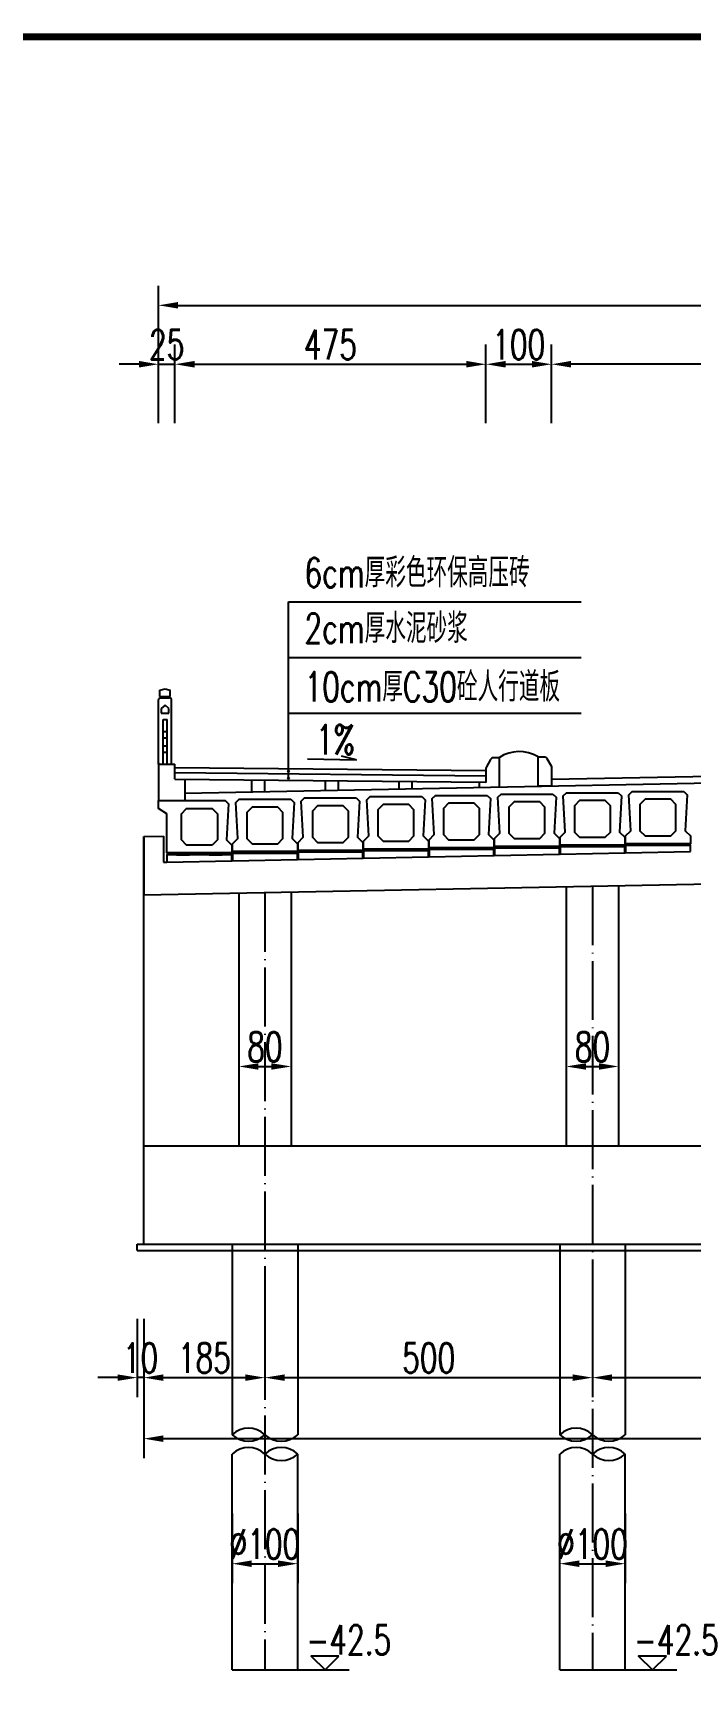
# Model space of a CAD drawing. Header units: millimetres. Extents: x -51 to 12129, y -1309 to -715.
# Drawn here: x 182.6 to 249.5, y -1190.9 to -1021.3 of the extents above; entities that cross this region are included whole.
import ezdxf
from ezdxf.enums import TextEntityAlignment as Align

# ---------------------------------------------------------------- set-up
doc = ezdxf.new("R2010")
doc.units = ezdxf.units.MM
doc.header["$LTSCALE"] = 0.25
doc.linetypes.add('ACAD_ISO04W100', pattern=[30, 24, -3, 0, -3])
for name, color, linetype in [('YOLLOW', 7, 'Continuous'), ('中心线', 3, 'ACAD_ISO04W100'), ('尺寸标注', 2, 'Continuous'), ('文字', 7, 'Continuous'), ('标注', 4, 'Continuous'), ('次轮廓线', 7, 'Continuous'), ('轮廓线', 1, 'Continuous')]:
    doc.layers.add(name, color=color, linetype=linetype)
doc.styles.get("Standard").update_dxf_attribs({"font": 'simplex1.shx', "width": 0.7, "bigfont": 'hztxt.shx'})
doc.dimstyles.new('比例1：150', dxfattribs={"dimtxt": 3, "dimasz": 2, "dimexe": 2, "dimexo": 1, "dimgap": 0.5, "dimtad": 1, "dimlfac": 15, "dimzin": 13, "dimdsep": 46, "dimtxsty": 'Standard', "dimcen": -0.09, "dimclrd": 256, "dimclre": 256, "dimclrt": 7, "dimaunit": 1, "dimadec": 0, "dimazin": 2, "dimtfac": 0.0005, "dimtix": 1, "dimtmove": 2, "dimatfit": 3, "dimfxl": 0, "dimtolj": 1, "dimtzin": 13, "dimarcsym": 0})
doc.dimstyles.new('比例1：200', dxfattribs={"dimtxt": 3, "dimasz": 2, "dimexe": 2, "dimexo": 1, "dimgap": 0.5, "dimtad": 1, "dimlfac": 20, "dimzin": 13, "dimdsep": 46, "dimtxsty": 'Standard', "dimcen": -0.09, "dimclrd": 256, "dimclre": 256, "dimclrt": 7, "dimaunit": 1, "dimadec": 0, "dimazin": 2, "dimtfac": 0.0005, "dimtix": 1, "dimtmove": 2, "dimatfit": 3, "dimfxl": 0, "dimtolj": 1, "dimtzin": 13, "dimarcsym": 0})

# ---------------------------------------------------------------- blocks, each defined once
blk = doc.blocks.new('*D1229')
at = {"layer": 'Defpoints', "color": 0}
for p in [(316.96, -1049), (316.96, -1070.81), (195.29, -1071.66)]:
    blk.add_point(p, dxfattribs=at)
at = {"layer": '标注', "lineweight": -2}
for p, q in [((195.29, -1055), (195.29, -1047)), ((316.96, -1055), (316.96, -1047)), ((197.29, -1049), (314.96, -1049))]:
    blk.add_line(p, q, dxfattribs=at)
at = {"layer": '标注'}
for points in [[(197.29, -1048.66), (197.29, -1049.33), (195.29, -1049)], [(314.96, -1048.66), (314.96, -1049.33), (316.96, -1049)]]:
    blk.add_solid(points, dxfattribs=at)
at = {"layer": '标注', "color": 7, "insert": (256.12, -1047), "char_height": 3, "attachment_point": 5}
blk.add_mtext('\\A1;1825', dxfattribs=at)
blk = doc.blocks.new('*D1230')
at = {"layer": 'Defpoints', "color": 0}
for p in [(196.96, -1055), (196.96, -1071.4), (195.29, -1071.66)]:
    blk.add_point(p, dxfattribs=at)
at = {"layer": '标注', "lineweight": -2}
for p, q in [((195.29, -1061), (195.29, -1053)), ((196.96, -1061), (196.96, -1053)), ((193.29, -1055), (191.29, -1055)), ((195.29, -1055), (196.96, -1055)), ((198.96, -1055), (200.96, -1055))]:
    blk.add_line(p, q, dxfattribs=at)
at = {"layer": '标注'}
for points in [[(193.29, -1054.66), (193.29, -1055.33), (195.29, -1055)], [(198.96, -1054.66), (198.96, -1055.33), (196.96, -1055)]]:
    blk.add_solid(points, dxfattribs=at)
at = {"layer": '标注', "color": 7, "insert": (196.12, -1053), "char_height": 3, "attachment_point": 5}
blk.add_mtext('\\A1;25', dxfattribs=at)
blk = doc.blocks.new('*D1231')
at = {"layer": 'Defpoints', "color": 0}
for p in [(228.62, -1055), (196.96, -1069.87), (228.62, -1071.03)]:
    blk.add_point(p, dxfattribs=at)
at = {"layer": '标注', "lineweight": -2}
for p, q in [((196.96, -1061), (196.96, -1053)), ((228.62, -1061), (228.62, -1053)), ((198.96, -1055), (226.62, -1055))]:
    blk.add_line(p, q, dxfattribs=at)
at = {"layer": '标注'}
for points in [[(198.96, -1054.66), (198.96, -1055.33), (196.96, -1055)], [(226.62, -1054.66), (226.62, -1055.33), (228.62, -1055)]]:
    blk.add_solid(points, dxfattribs=at)
at = {"layer": '标注', "color": 7, "insert": (212.79, -1053), "char_height": 3, "attachment_point": 5}
blk.add_mtext('\\A1;475', dxfattribs=at)
blk = doc.blocks.new('*D1232')
at = {"layer": 'Defpoints', "color": 0}
for p in [(235.29, -1055), (228.62, -1071.03), (235.29, -1071.03)]:
    blk.add_point(p, dxfattribs=at)
at = {"layer": '标注', "lineweight": -2}
for p, q in [((228.62, -1061), (228.62, -1053)), ((235.29, -1061), (235.29, -1053)), ((230.62, -1055), (233.29, -1055))]:
    blk.add_line(p, q, dxfattribs=at)
at = {"layer": '标注'}
for points in [[(230.62, -1054.66), (230.62, -1055.33), (228.62, -1055)], [(233.29, -1054.66), (233.29, -1055.33), (235.29, -1055)]]:
    blk.add_solid(points, dxfattribs=at)
at = {"layer": '标注', "color": 7, "insert": (231.96, -1053), "char_height": 3, "attachment_point": 5}
blk.add_mtext('\\A1;100', dxfattribs=at)
blk = doc.blocks.new('*D1233')
at = {"layer": 'Defpoints', "color": 0}
for p in [(235.29, -1055), (235.29, -1071.03), (313.62, -1071.03)]:
    blk.add_point(p, dxfattribs=at)
at = {"layer": '标注', "lineweight": -2}
for p, q in [((235.29, -1061), (235.29, -1053)), ((313.62, -1061), (313.62, -1053)), ((311.62, -1055), (237.29, -1055))]:
    blk.add_line(p, q, dxfattribs=at)
at = {"layer": '标注'}
for points in [[(237.29, -1054.66), (237.29, -1055.33), (235.29, -1055)], [(311.62, -1054.66), (311.62, -1055.33), (313.62, -1055)]]:
    blk.add_solid(points, dxfattribs=at)
at = {"layer": '标注', "color": 7, "insert": (274.46, -1053), "char_height": 3, "attachment_point": 5}
blk.add_mtext('\\A1;1175', dxfattribs=at)
blk = doc.blocks.new('*D1236')
at = {"layer": 'Defpoints', "color": 0}
for p in [(202.79, -1170.99), (209.46, -1170.99), (209.46, -1177.11)]:
    blk.add_point(p, dxfattribs=at)
at = {"layer": '标注', "lineweight": -2}
for p, q in [((202.79, -1171.99), (202.79, -1179.11)), ((209.46, -1171.99), (209.46, -1179.11)), ((204.79, -1177.11), (207.46, -1177.11))]:
    blk.add_line(p, q, dxfattribs=at)
at = {"layer": '标注'}
for points in [[(204.79, -1176.78), (204.79, -1177.45), (202.79, -1177.11)], [(207.46, -1176.78), (207.46, -1177.45), (209.46, -1177.11)]]:
    blk.add_solid(points, dxfattribs=at)
at = {"layer": '标注', "color": 7, "insert": (206.12, -1175.11), "char_height": 3, "attachment_point": 5}
blk.add_mtext('\\A1;%%C100', dxfattribs=at)
blk = doc.blocks.new('*D1237')
at = {"layer": 'Defpoints', "color": 0}
for p in [(236.12, -1170.99), (242.79, -1170.99), (242.79, -1177.11)]:
    blk.add_point(p, dxfattribs=at)
at = {"layer": '标注', "lineweight": -2}
for p, q in [((236.12, -1171.99), (236.12, -1179.11)), ((242.79, -1171.99), (242.79, -1179.11)), ((238.12, -1177.11), (240.79, -1177.11))]:
    blk.add_line(p, q, dxfattribs=at)
at = {"layer": '标注'}
for points in [[(238.12, -1176.78), (238.12, -1177.45), (236.12, -1177.11)], [(240.79, -1176.78), (240.79, -1177.45), (242.79, -1177.11)]]:
    blk.add_solid(points, dxfattribs=at)
at = {"layer": '标注', "color": 7, "insert": (239.46, -1175.11), "char_height": 3, "attachment_point": 5}
blk.add_mtext('\\A1;%%C100', dxfattribs=at)
blk = doc.blocks.new('*D1240')
at = {"layer": 'Defpoints', "color": 0}
for p in [(193.12, -1146.57), (193.79, -1146.57), (193.12, -1158.17)]:
    blk.add_point(p, dxfattribs=at)
at = {"layer": '标注', "lineweight": -2}
for p, q in [((193.12, -1152.17), (193.12, -1160.17)), ((193.79, -1152.17), (193.79, -1160.17)), ((191.12, -1158.17), (189.12, -1158.17)), ((193.79, -1158.17), (193.12, -1158.17)), ((195.79, -1158.17), (197.79, -1158.17))]:
    blk.add_line(p, q, dxfattribs=at)
at = {"layer": '标注'}
for points in [[(191.12, -1157.84), (191.12, -1158.5), (193.12, -1158.17)], [(195.79, -1157.84), (195.79, -1158.5), (193.79, -1158.17)]]:
    blk.add_solid(points, dxfattribs=at)
at = {"layer": '标注', "color": 7, "insert": (193.46, -1156.17), "char_height": 3, "attachment_point": 5}
blk.add_mtext('\\A1;10', dxfattribs=at)
blk = doc.blocks.new('*D1241')
at = {"layer": 'Defpoints', "color": 0}
for p in [(193.79, -1144.57), (318.46, -1144.57), (318.46, -1164.38)]:
    blk.add_point(p, dxfattribs=at)
at = {"layer": '标注', "lineweight": -2}
for p, q in [((193.79, -1158.38), (193.79, -1166.38)), ((318.46, -1158.38), (318.46, -1166.38)), ((195.79, -1164.38), (316.46, -1164.38))]:
    blk.add_line(p, q, dxfattribs=at)
at = {"layer": '标注'}
for points in [[(195.79, -1164.05), (195.79, -1164.72), (193.79, -1164.38)], [(316.46, -1164.05), (316.46, -1164.72), (318.46, -1164.38)]]:
    blk.add_solid(points, dxfattribs=at)
at = {"layer": '标注', "color": 7, "insert": (256.12, -1162.38), "char_height": 3, "attachment_point": 5}
blk.add_mtext('\\A1;1870', dxfattribs=at)
blk = doc.blocks.new('*D1262')
at = {"layer": 'Defpoints', "color": 0}
for p in [(206.12, -1108.82), (193.79, -1144.57), (206.12, -1158.17)]:
    blk.add_point(p, dxfattribs=at)
at = {"layer": '标注', "lineweight": -2}
for p, q in [((193.79, -1152.17), (193.79, -1160.17)), ((206.12, -1152.17), (206.12, -1160.17)), ((195.79, -1158.17), (204.12, -1158.17))]:
    blk.add_line(p, q, dxfattribs=at)
at = {"layer": '标注'}
for points in [[(195.79, -1157.84), (195.79, -1158.5), (193.79, -1158.17)], [(204.12, -1157.84), (204.12, -1158.5), (206.12, -1158.17)]]:
    blk.add_solid(points, dxfattribs=at)
at = {"layer": '标注', "color": 7, "insert": (199.96, -1156.17), "char_height": 3, "attachment_point": 5}
blk.add_mtext('\\A1;185', dxfattribs=at)
blk = doc.blocks.new('*D1263')
at = {"layer": 'Defpoints', "color": 0}
for p in [(206.12, -1108.82), (239.46, -1145.23), (239.46, -1158.17)]:
    blk.add_point(p, dxfattribs=at)
at = {"layer": '标注', "lineweight": -2}
for p, q in [((206.12, -1152.17), (206.12, -1160.17)), ((239.46, -1152.17), (239.46, -1160.17)), ((208.12, -1158.17), (237.46, -1158.17))]:
    blk.add_line(p, q, dxfattribs=at)
at = {"layer": '标注'}
for points in [[(208.12, -1157.84), (208.12, -1158.5), (206.12, -1158.17)], [(237.46, -1157.84), (237.46, -1158.5), (239.46, -1158.17)]]:
    blk.add_solid(points, dxfattribs=at)
at = {"layer": '标注', "color": 7, "insert": (222.79, -1156.17), "char_height": 3, "attachment_point": 5}
blk.add_mtext('\\A1;500', dxfattribs=at)
blk = doc.blocks.new('*D1264')
at = {"layer": 'Defpoints', "color": 0}
for p in [(239.46, -1145.23), (272.79, -1145.23), (272.79, -1158.17)]:
    blk.add_point(p, dxfattribs=at)
at = {"layer": '标注', "lineweight": -2}
for p, q in [((239.46, -1152.17), (239.46, -1160.17)), ((272.79, -1152.17), (272.79, -1160.17)), ((241.46, -1158.17), (270.79, -1158.17))]:
    blk.add_line(p, q, dxfattribs=at)
at = {"layer": '标注'}
for points in [[(241.46, -1157.84), (241.46, -1158.5), (239.46, -1158.17)], [(270.79, -1157.84), (270.79, -1158.5), (272.79, -1158.17)]]:
    blk.add_solid(points, dxfattribs=at)
at = {"layer": '标注', "color": 7, "insert": (256.12, -1156.17), "char_height": 3, "attachment_point": 5}
blk.add_mtext('\\A1;500', dxfattribs=at)
blk = doc.blocks.new('*D1285')
at = {"layer": 'Defpoints', "color": 0}
for p in [(45.38, -1105.89), (54.66, -1106.39), (465.38, -1106.39)]:
    blk.add_point(p, dxfattribs=at)
at = {"layer": '标注', "lineweight": -2}
for p, q in [((54.66, -1103.89), (54.66, -1101.89)), ((48.66, -1105.89), (56.66, -1105.89)), ((60.66, -1106.39), (52.66, -1106.39)), ((54.66, -1105.89), (54.66, -1106.39)), ((54.66, -1108.39), (54.66, -1110.39))]:
    blk.add_line(p, q, dxfattribs=at)
at = {"layer": '标注'}
for points in [[(54.33, -1103.89), (55, -1103.89), (54.66, -1105.89)], [(54.33, -1108.39), (55, -1108.39), (54.66, -1106.39)]]:
    blk.add_solid(points, dxfattribs=at)
at = {"layer": '标注', "color": 7, "insert": (52.66, -1106.14), "char_height": 3, "attachment_point": 5, "rotation": 90}
blk.add_mtext('\\A1;10', dxfattribs=at)
blk = doc.blocks.new('*D1822')
at = {"layer": 'Defpoints', "color": 0}
for p in [(203.46, -1121.71), (208.79, -1121.71), (208.79, -1126.49)]:
    blk.add_point(p, dxfattribs=at)
at = {"layer": '标注', "lineweight": -2}
for p, q in [((203.46, -1122.71), (203.46, -1128.49)), ((208.79, -1122.71), (208.79, -1128.49)), ((205.46, -1126.49), (206.79, -1126.49))]:
    blk.add_line(p, q, dxfattribs=at)
at = {"layer": '标注'}
for points in [[(205.46, -1126.16), (205.46, -1126.82), (203.46, -1126.49)], [(206.79, -1126.16), (206.79, -1126.82), (208.79, -1126.49)]]:
    blk.add_solid(points, dxfattribs=at)
at = {"layer": '标注', "color": 7, "insert": (206.12, -1124.49), "char_height": 3, "attachment_point": 5}
blk.add_mtext('\\A1;80', dxfattribs=at)
blk = doc.blocks.new('*D1823')
at = {"layer": 'Defpoints', "color": 0}
for p in [(236.79, -1121.71), (242.12, -1121.71), (242.12, -1126.49)]:
    blk.add_point(p, dxfattribs=at)
at = {"layer": '标注', "lineweight": -2}
for p, q in [((236.79, -1122.71), (236.79, -1128.49)), ((242.12, -1122.71), (242.12, -1128.49)), ((238.79, -1126.49), (240.12, -1126.49))]:
    blk.add_line(p, q, dxfattribs=at)
at = {"layer": '标注'}
for points in [[(238.79, -1126.16), (238.79, -1126.82), (236.79, -1126.49)], [(240.12, -1126.16), (240.12, -1126.82), (242.12, -1126.49)]]:
    blk.add_solid(points, dxfattribs=at)
at = {"layer": '标注', "color": 7, "insert": (239.46, -1124.49), "char_height": 3, "attachment_point": 5}
blk.add_mtext('\\A1;80', dxfattribs=at)

msp = doc.modelspace()

# ---------------------------------------------------------------- linework, layer by layer
at = {"const_width": 0.7}
msp.add_lwpolyline([(359.33091, -1021.65472), (-20.66909, -1021.65472), (-20.66909, -1298.65472), (359.33091, -1298.65472), (359.33091, -1021.65472)], dxfattribs=at)
at = {"color": 7}
msp.add_lwpolyline([(210.46148, -1095.18419), (215.42669, -1095.28349), (213.9109, -1094.89429)], dxfattribs=at)
msp.add_arc((232.0095, -1098.24995), 3.81215, 59.8047954, 122.126843)
at = {"layer": 'YOLLOW', "color": 0}
msp.add_line((208.52326, -1097.1645), (208.52326, -1079.2008), dxfattribs=at)
at = {"layer": '中心线'}
for p, q in [((206.12388, -1108.82066), (206.12388, -1187.93434)), ((239.45722, -1108.15567), (239.45722, -1187.93434))]:
    msp.add_line(p, q, dxfattribs=at)
at = {"layer": '尺寸标注', "color": 7, "linetype": 'Continuous'}
for p, q in [((208.52326, -1079.2008), (238.30982, -1079.2008)), ((208.52326, -1084.86264), (238.30982, -1084.86264)), ((208.52326, -1090.52447), (238.30982, -1090.52447))]:
    msp.add_line(p, q, dxfattribs=at)
at = {"layer": '尺寸标注', "color": 1, "linetype": 'Continuous'}
for centre in [(208.52326, -1096.44379), (208.52326, -1097.1645)]:
    msp.add_circle(centre, 0.06338, dxfattribs=at)
at = {"layer": '标注'}
for p, q in [((209.45722, -1187.93434), (214.70668, -1187.93434)), ((242.79055, -1187.93434), (248.04001, -1187.93434))]:
    msp.add_line(p, q, dxfattribs=at)
for centre, start, end in [((204.45722, -1165.76879), 47.0529015, 132.9470985), ((204.45722, -1162.18761), 227.0529015, 312.9470985), ((207.79055, -1162.18761), 227.0529015, 312.9470985), ((237.79055, -1165.76879), 47.0529015, 132.9470985), ((237.79055, -1162.18761), 227.0529015, 312.9470985), ((241.12388, -1162.18761), 227.0529015, 312.9470985), ((204.45722, -1167.7348), 47.0529015, 132.9470985), ((207.79055, -1167.7348), 47.0529015, 132.9470985), ((207.79055, -1164.15362), 227.0529015, 312.9470985), ((237.79055, -1167.7348), 47.0529015, 132.9470985), ((241.12388, -1167.7348), 47.0529015, 132.9470985), ((241.12388, -1164.15362), 227.0529015, 312.9470985)]:
    msp.add_arc(centre, 2.44622, start, end, dxfattribs=at)
at = {"layer": '次轮廓线'}
for points in [[(242.09056, -1098.61983), (242.42389, -1098.95317), (242.22389, -1102.61983), (242.75723, -1103.15317), (242.75723, -1103.95316), (236.15723, -1103.95317), (236.15723, -1103.15317), (236.69057, -1102.61983), (236.49056, -1098.95317), (236.82389, -1098.61983)], [(248.75722, -1098.4865), (249.09056, -1098.81983), (248.89055, -1102.48649), (249.42389, -1103.01983), (249.42389, -1103.81983), (242.82389, -1103.81983), (242.82389, -1103.01983), (243.35723, -1102.4865), (243.15723, -1098.81983), (243.49055, -1098.4865)], [(202.42392, -1099.75316), (202.22391, -1103.41983), (202.75725, -1103.95316), (202.75725, -1104.75316), (196.12392, -1104.75316), (196.12392, -1100.75316), (195.29059, -1100.21983), (195.29059, -1099.41983), (202.09058, -1099.41983)], [(208.75725, -1099.2865), (209.09058, -1099.61983), (208.89058, -1103.28649), (209.42391, -1103.81983), (209.42391, -1104.61983), (202.82392, -1104.61983), (202.82392, -1103.81983), (203.35725, -1103.2865), (203.15725, -1099.61983), (203.49057, -1099.2865)], [(215.42391, -1099.15317), (215.75724, -1099.4865), (215.55724, -1103.15316), (216.09058, -1103.6865), (216.09058, -1104.48649), (209.49058, -1104.4865), (209.49058, -1103.6865), (210.02391, -1103.15317), (209.82391, -1099.4865), (210.15724, -1099.15317)], [(222.09057, -1099.01983), (222.4239, -1099.35317), (222.2239, -1103.01983), (222.75724, -1103.55317), (222.75724, -1104.35316), (216.15724, -1104.35317), (216.15724, -1103.55317), (216.69058, -1103.01983), (216.49058, -1099.35317), (216.8239, -1099.01983)], [(228.75723, -1098.8865), (229.09057, -1099.21983), (228.89057, -1102.88649), (229.4239, -1103.41983), (229.4239, -1104.21983), (222.8239, -1104.21983), (222.8239, -1103.41983), (223.35724, -1102.8865), (223.15724, -1099.21983), (223.49056, -1098.8865)], [(235.4239, -1098.75317), (235.75723, -1099.0865), (235.55723, -1102.75316), (236.09056, -1103.2865), (236.09056, -1104.08649), (229.49057, -1104.0865), (229.49057, -1103.2865), (230.0239, -1102.75317), (229.8239, -1099.0865), (230.15722, -1098.75317)], [(213.65374, -1186.52013), (210.82531, -1186.52013), (212.23953, -1187.93434)], [(246.98708, -1186.52013), (244.15865, -1186.52013), (245.57286, -1187.93434)]]:
    msp.add_lwpolyline(points, close=True, dxfattribs=at)
for points in [[(200.75725, -1103.95316), (198.15725, -1103.95316), (197.62392, -1103.41983), (197.62392, -1100.75316), (198.15725, -1100.21982), (200.75725, -1100.21983), (201.29059, -1100.75316), (201.29058, -1103.41983), (200.75725, -1103.95316)], [(204.82392, -1103.81983), (207.42391, -1103.81983), (207.95725, -1103.2865), (207.95725, -1100.61983), (207.42391, -1100.0865), (204.82392, -1100.0865), (204.29058, -1100.61984), (204.29058, -1103.2865), (204.82392, -1103.81983)], [(211.49058, -1103.6865), (214.09058, -1103.6865), (214.62391, -1103.15317), (214.62391, -1100.4865), (214.09058, -1099.95316), (211.49058, -1099.95317), (210.95724, -1100.4865), (210.95724, -1103.15317), (211.49058, -1103.6865)], [(218.15724, -1103.55317), (220.75724, -1103.55317), (221.29057, -1103.01983), (221.29057, -1100.35317), (220.75724, -1099.81983), (218.15724, -1099.81983), (217.62391, -1100.35317), (217.62391, -1103.01983), (218.15724, -1103.55317)], [(224.8239, -1103.41983), (227.4239, -1103.41983), (227.95724, -1102.8865), (227.95724, -1100.21983), (227.4239, -1099.6865), (224.8239, -1099.6865), (224.29057, -1100.21984), (224.29057, -1102.8865), (224.8239, -1103.41983)], [(231.49057, -1103.2865), (234.09056, -1103.2865), (234.6239, -1102.75317), (234.6239, -1100.0865), (234.09056, -1099.55316), (231.49057, -1099.55317), (230.95723, -1100.0865), (230.95723, -1102.75317), (231.49057, -1103.2865)], [(238.15723, -1103.15317), (240.75723, -1103.15317), (241.29056, -1102.61983), (241.29056, -1099.95317), (240.75723, -1099.41983), (238.15723, -1099.41984), (237.62389, -1099.95317), (237.62389, -1102.61983), (238.15723, -1103.15317)], [(244.82389, -1103.01983), (247.42389, -1103.01983), (247.95722, -1102.4865), (247.95722, -1099.81983), (247.42389, -1099.2865), (244.82389, -1099.2865), (244.29056, -1099.81984), (244.29056, -1102.4865), (244.82389, -1103.01983)]]:
    msp.add_lwpolyline(points, dxfattribs=at)
at = {"layer": '轮廓线'}
for p, q in [((195.42365, -1088.17126), (195.95699, -1088.03793)), ((195.42365, -1088.83793), (195.42365, -1088.17126)), ((195.95699, -1088.03793), (196.49032, -1088.17126)), ((196.49032, -1088.83793), (196.49032, -1088.17126)), ((195.29032, -1095.7046), (195.29032, -1089.17126)), ((195.42365, -1088.83793), (195.49032, -1088.83793)), ((195.49032, -1088.97126), (195.49032, -1088.83793)), ((195.49032, -1088.83793), (196.42365, -1088.83793)), ((195.49032, -1088.97126), (196.42365, -1088.97126)), ((195.95699, -1089.7046), (195.55699, -1090.03793)), ((195.55699, -1090.03793), (195.55699, -1090.5046)), ((196.35699, -1090.03793), (195.95699, -1089.7046)), ((196.35699, -1090.5046), (196.35699, -1090.03793)), ((196.42365, -1088.97126), (196.42365, -1088.83793)), ((196.42365, -1088.83793), (196.49032, -1088.83793)), ((196.62365, -1095.7046), (196.62365, -1089.17126)), ((195.55699, -1090.5046), (196.35699, -1090.5046)), ((195.75699, -1091.17126), (196.15699, -1091.17126)), ((195.75699, -1095.7046), (195.75699, -1091.17126)), ((196.15699, -1095.7046), (196.15699, -1091.17126)), ((195.75699, -1092.37126), (196.15699, -1092.37126)), ((195.75699, -1093.03793), (196.15699, -1093.03793)), ((195.75699, -1093.83793), (196.15699, -1093.83793)), ((195.75699, -1094.5046), (196.15699, -1094.5046)), ((229.09566, -1095.22961), (228.66729, -1095.98428)), ((229.98755, -1095.06082), (229.38555, -1095.06082)), ((229.98755, -1098.06082), (229.98755, -1095.06082)), ((195.29032, -1095.57138), (195.29032, -1099.41983)), ((195.29032, -1095.7046), (196.95725, -1095.7046)), ((196.95725, -1097.23799), (196.95725, -1095.7046)), ((196.95725, -1096.03793), (228.62385, -1096.3546)), ((196.95725, -1096.57129), (228.61852, -1096.8879)), ((313.62385, -1096.39231), (197.95725, -1098.69983)), ((228.62385, -1096.14883), (228.62385, -1097.59388)), ((313.62385, -1095.72551), (235.29052, -1097.28824)), ((196.95725, -1097.23799), (228.61852, -1097.5546)), ((197.95725, -1097.24799), (197.95725, -1099.41983)), ((204.79059, -1098.56351), (204.79059, -1097.31632)), ((206.12392, -1098.53691), (206.12392, -1097.32966)), ((212.29059, -1098.41388), (212.29059, -1097.39132)), ((213.62392, -1098.38728), (213.62392, -1097.40466)), ((219.79059, -1098.26426), (219.79059, -1097.4664)), ((221.12392, -1098.23766), (221.12392, -1097.47966)), ((227.95718, -1098.07412), (227.95718, -1097.58721)), ((193.79059, -1103.06671), (195.78974, -1103.02683)), ((193.79059, -1103.06671), (193.79059, -1109.06671)), ((193.79059, -1144.56774), (193.79059, -1103.06671)), ((195.78974, -1103.02683), (195.79059, -1105.68616)), ((318.45718, -1106.57964), (193.79059, -1109.06671)), ((195.79059, -1105.69281), (196.12392, -1105.68616)), ((203.45722, -1108.86056), (203.45722, -1134.56774)), ((208.79055, -1108.78077), (208.79055, -1134.56774)), ((236.79055, -1108.19557), (236.79055, -1134.56774)), ((242.12388, -1108.11577), (242.12388, -1134.56774)), ((193.79059, -1134.56774), (318.45718, -1134.56774)), ((193.12392, -1144.56774), (319.12385, -1144.56774)), ((193.12392, -1145.23441), (193.12392, -1144.56774)), ((193.12392, -1145.23441), (319.12385, -1145.23441)), ((202.79055, -1144.56774), (202.79055, -1163.9782)), ((209.45722, -1144.56774), (209.45722, -1163.9782)), ((236.12388, -1144.56774), (236.12388, -1163.9782)), ((242.79055, -1144.56774), (242.79055, -1163.9782)), ((202.79055, -1187.93434), (202.79055, -1165.94421)), ((209.45722, -1187.93434), (209.45722, -1165.94421)), ((236.12388, -1187.93434), (236.12388, -1165.94421)), ((242.79055, -1187.93434), (242.79055, -1165.94421)), ((202.79055, -1187.93434), (209.45722, -1187.93434)), ((236.12388, -1187.93434), (242.79055, -1187.93434))]:
    msp.add_line(p, q, dxfattribs=at)
msp.add_lwpolyline([(235.29052, -1097.95504), (233.92682, -1097.95504), (233.92682, -1094.95504), (234.52882, -1094.95504, -0.269914508), (234.81871, -1095.12383), (235.24707, -1095.8785, -0.129788417), (235.29052, -1096.04305)], format="xyb", close=True, dxfattribs=at)
msp.add_lwpolyline([(202.75725, -1105.55383), (202.75725, -1104.93983), (196.12392, -1104.93983), (196.12392, -1105.68616), (202.75725, -1105.5535)], dxfattribs=at)
for points in [[(198.44058, -1104.75316), (197.10725, -1104.75316), (197.10725, -1104.93983), (198.44058, -1104.93983)], [(201.77392, -1104.75316), (200.44058, -1104.75316), (200.44058, -1104.93983), (201.77392, -1104.93983)], [(209.42391, -1105.4205), (209.42391, -1104.8065), (202.82392, -1104.8065), (202.82392, -1105.5525)], [(203.79058, -1104.61983), (205.12391, -1104.61983), (205.12391, -1104.8065), (203.79058, -1104.8065)], [(207.12391, -1104.61983), (208.45725, -1104.61983), (208.45725, -1104.80649), (207.12391, -1104.80649)], [(216.09058, -1105.28717), (216.09058, -1104.67317), (209.49058, -1104.67317), (209.49058, -1105.41917)], [(210.45724, -1104.4865), (211.79058, -1104.4865), (211.79058, -1104.67317), (210.45724, -1104.67317)], [(213.79058, -1104.48649), (215.12391, -1104.48649), (215.12391, -1104.67316), (213.79058, -1104.67316)], [(222.75724, -1105.15383), (222.75724, -1104.53983), (216.15724, -1104.53983), (216.15724, -1105.28583)], [(217.12391, -1104.35317), (218.45724, -1104.35317), (218.45724, -1104.53983), (217.12391, -1104.53983)], [(220.45724, -1104.35316), (221.79057, -1104.35316), (221.79057, -1104.53983), (220.45724, -1104.53983)], [(229.4239, -1105.0205), (229.4239, -1104.4065), (222.8239, -1104.4065), (222.8239, -1105.1525)], [(223.79057, -1104.21983), (225.1239, -1104.21983), (225.1239, -1104.4065), (223.79057, -1104.4065)], [(227.1239, -1104.21983), (228.45724, -1104.21983), (228.45724, -1104.40649), (227.1239, -1104.40649)], [(236.09056, -1104.88717), (236.09056, -1104.27317), (229.49057, -1104.27317), (229.49057, -1105.01917)], [(230.45723, -1104.0865), (231.79057, -1104.0865), (231.79057, -1104.27317), (230.45723, -1104.27317)], [(233.79057, -1104.08649), (235.1239, -1104.08649), (235.1239, -1104.27316), (233.79057, -1104.27316)], [(242.75723, -1104.75383), (242.75723, -1104.13983), (236.15723, -1104.13983), (236.15723, -1104.88583)], [(237.12389, -1103.95317), (238.45723, -1103.95317), (238.45723, -1104.13983), (237.12389, -1104.13983)], [(240.45723, -1103.95316), (241.79056, -1103.95316), (241.79056, -1104.13983), (240.45723, -1104.13983)], [(249.42389, -1104.6205), (249.42389, -1104.0065), (242.82389, -1104.0065), (242.82389, -1104.7525)], [(243.79056, -1103.81983), (245.12389, -1103.81983), (245.12389, -1104.0065), (243.79056, -1104.0065)], [(247.12389, -1103.81983), (248.45722, -1103.81983), (248.45722, -1104.0065), (247.12389, -1104.0065)]]:
    msp.add_lwpolyline(points, close=True, dxfattribs=at)
for centre, radius, start, end in [((195.49032, -1089.17126), 0.2, 90, 180), ((196.42365, -1089.17126), 0.2, 0, 90), ((229.38555, -1095.39415), 0.33333, 90, 150.4200381), ((228.95718, -1096.14883), 0.33333, 150.4200381, 180)]:
    msp.add_arc(centre, radius, start, end, dxfattribs=at)

# ---------------------------------------------------------------- texts
at = {"layer": '尺寸标注', "color": 7, "linetype": 'Continuous', "width": 0.7}
for s, p in [('6cm厚彩色环保高压砖', (210.15233, -1077.71645)), ('2cm厚水泥砂浆', (210.15233, -1083.37828)), ('10cm厚C30砼人行道板', (210.15233, -1089.34363))]:
    msp.add_text(s, height=3, dxfattribs=at).set_placement(p)
at = {"layer": '文字', "width": 0.7}
msp.add_text('1%', height=3, dxfattribs=at).set_placement((211.31386, -1094.71345))
for p in [(214.66194, -1184.87033), (247.99527, -1184.87033)]:
    msp.add_text('-42.5', height=3, dxfattribs=at).set_placement(p, align=Align.MIDDLE_CENTER)

# ---------------------------------------------------------------- dimensions: what is measured, and where the dimension line sits
at = {"layer": '标注'}
for base, p1, p2, picture, middle in [((316.95718, -1048.99672), (195.29032, -1071.65667), (316.95718, -1070.81413), '*D1229', (256.12375, -1046.99672)), ((196.95725, -1054.99672), (195.29032, -1071.65667), (196.95725, -1071.39905), '*D1230', (196.12379, -1052.99672)), ((228.62385, -1054.99672), (196.95725, -1069.86566), (228.62385, -1071.03242), '*D1231', (212.79055, -1052.99672)), ((235.29052, -1054.99672), (228.62385, -1071.03242), (235.29052, -1071.03242), '*D1232', (231.95718, -1052.99672)), ((235.29052, -1054.99672), (313.62385, -1071.03242), (235.29052, -1071.03242), '*D1233', (274.45718, -1052.99672)), ((206.12388, -1158.16971), (193.79059, -1144.56774), (206.12388, -1108.82066), '*D1262', (199.95724, -1156.16971)), ((239.45722, -1158.16971), (206.12388, -1108.82066), (239.45722, -1145.23441), '*D1263', (222.79055, -1156.16971)), ((208.79055, -1126.49041), (203.45722, -1121.71415), (208.79055, -1121.71415), '*D1822', (206.12388, -1124.49041)), ((242.12388, -1126.49041), (236.79055, -1121.71415), (242.12388, -1121.71415), '*D1823', (239.45722, -1124.49041)), ((318.45718, -1164.38169), (193.79059, -1144.56774), (318.45718, -1144.56774), '*D1241', (256.12388, -1162.38169)), ((272.79055, -1158.16971), (239.45722, -1145.23441), (272.79055, -1145.23441), '*D1264', (256.12388, -1156.16971)), ((193.12392, -1158.16971), (193.79059, -1146.56774), (193.12392, -1146.56774), '*D1240', (193.45725, -1156.16971))]:
    dim = msp.add_linear_dim(base=base, p1=p1, p2=p2, dimstyle='比例1：150', dxfattribs=at)
    dim.commit()
    dim.dimension.update_dxf_attribs({"geometry": picture, "text_midpoint": middle})
dim = msp.add_linear_dim(base=(54.66243, -1106.39042), p1=(45.37687, -1105.89042), p2=(465.37687, -1106.39042), angle=90, dimstyle='比例1：200', dxfattribs=at)
dim.commit()
dim.dimension.update_dxf_attribs({"geometry": '*D1285', "text_midpoint": (52.66243, -1106.14042)})
for base, p1, p2, picture, middle in [((209.45722, -1177.1142), (202.79055, -1170.9921), (209.45722, -1170.9921), '*D1236', (206.12388, -1175.1142)), ((242.79055, -1177.1142), (236.12388, -1170.9921), (242.79055, -1170.9921), '*D1237', (239.45722, -1175.1142))]:
    dim = msp.add_linear_dim(base=base, p1=p1, p2=p2, text='%%C100', dimstyle='比例1：150', dxfattribs=at)
    dim.commit()
    dim.dimension.update_dxf_attribs({"geometry": picture, "text_midpoint": middle})

doc.saveas('drawing.dxf')
